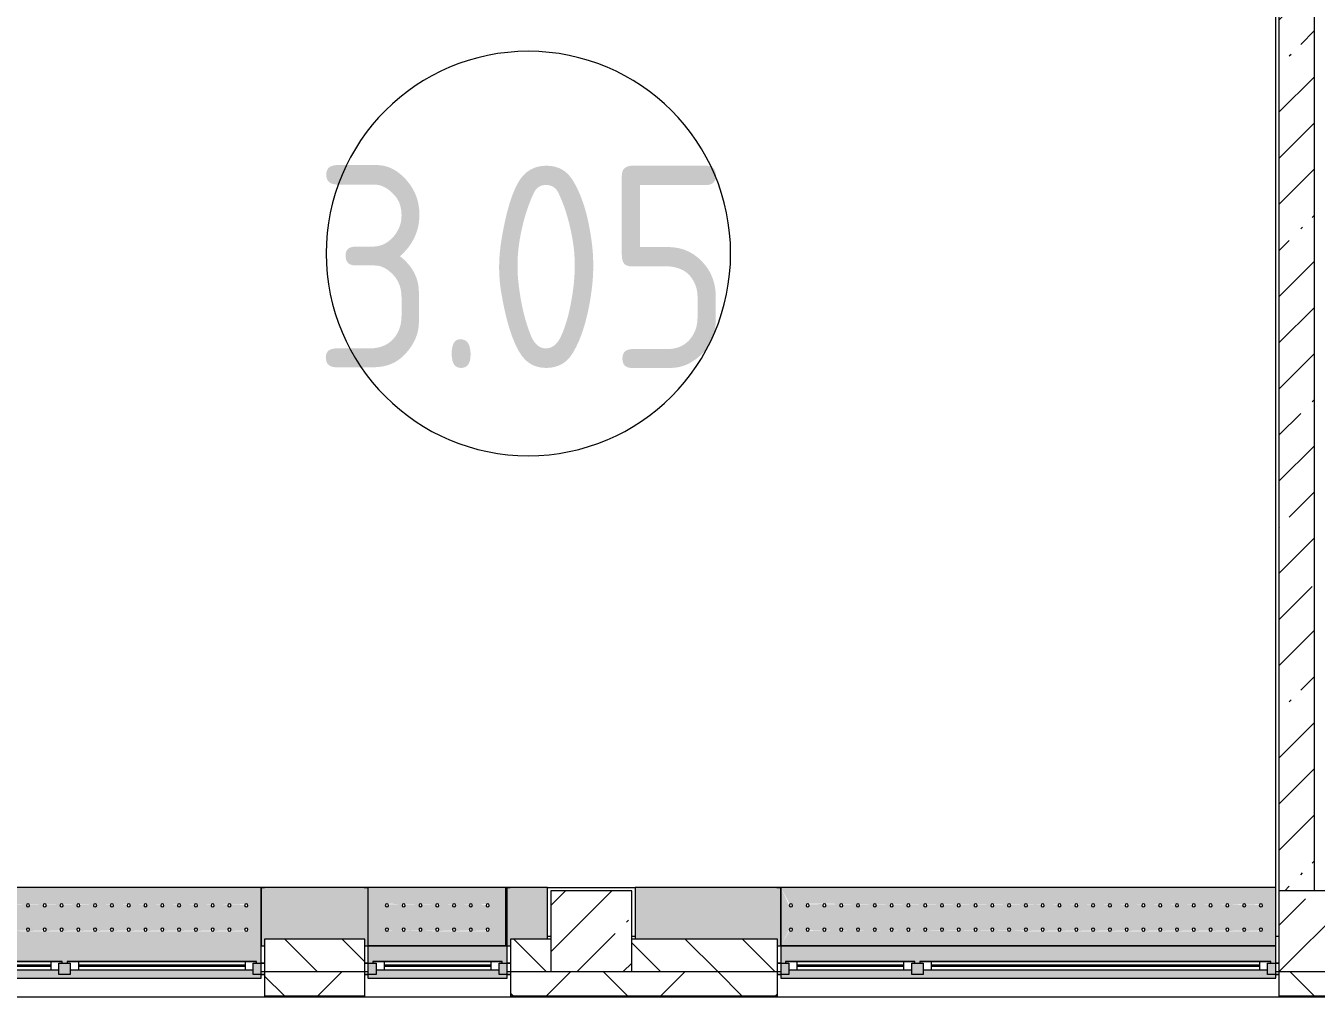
# Model space of a CAD drawing. Header units: millimetres. Extents: x 63482 to 319368, y -8553 to 29000.
# Drawn here: x 174454 to 182429, y -258 to 5747 of the extents above; entities that cross this region are included whole.
import ezdxf

# ---------------------------------------------------------------- set-up
doc = ezdxf.new("R2010")
doc.units = ezdxf.units.MM
for name, color, linetype, lineweight in [('A-AREA-IDEN', 7, 'Continuous', 9), ('A-GLAZ-2', 7, 'Continuous', 5), ('A-WALL', 7, 'Continuous', 9), ('A-WALL-4', 7, 'Continuous', 5), ('I-WALL-2', 7, 'Continuous', 5), ('S-COLS', 7, 'Continuous', 5), ('Знаки', 7, 'Continuous', 5)]:
    doc.layers.add(name, color=color, linetype=linetype, lineweight=lineweight)
doc.layers.add('A-FLOR-2', color=7, linetype='Continuous', lineweight=5, true_color=0xaaaaaa)
doc.layers.add('Знаки-2', color=7, linetype='Continuous', lineweight=5, true_color=0xd7cfbf)
doc.styles.add('GOST Common_3', font='GOST_Common.ttf', dxfattribs={"width": 0.9, "height": 1250})

# ---------------------------------------------------------------- blocks, each defined once
blk = doc.blocks.new('BSC_Колонна _Прямоугольная - 500х500-V45-Общий план 3 этажа с размещением фрагментов 3_1-3_8')
at = {"layer": 'S-COLS'}
h = blk.add_hatch(dxfattribs=at)
h.set_pattern_fill('FP_35', color=256, style=0, pattern_type=2)
h.set_pattern_definition([(45, (-43160, -150), (-285.123, 285.123), []), (45, (-42874.88, -150), (-285.123, 285.123), [504.031, -100.806, 16.764, -84.042])])
h.paths.add_polyline_path([(-111.8, -250), (250, -250), (250, 250), (-250, 250), (-250, -250)])
for p, q in [((250, 250), (-250, 250)), ((-250, 250), (-250, -250)), ((250, -250), (250, 250)), ((-250, -250), (250, -250))]:
    blk.add_line(p, q, dxfattribs=at)
blk = doc.blocks.new('BSC_Колонна _Прямоугольная - 500х500-V46-Общий план 3 этажа с размещением фрагментов 3_1-3_8')
at = {"layer": 'S-COLS'}
h = blk.add_hatch(dxfattribs=at)
h.set_pattern_fill('FP_36', color=256, style=0, pattern_type=2)
h.set_pattern_definition([(45, (-47660, -150), (-285.123, 285.123), []), (45, (-47374.88, -150), (-285.123, 285.123), [504.031, -100.806, 16.764, -84.042])])
h.paths.add_polyline_path([(-111.9, -250), (250, -250), (250, 250), (-250, 250), (-250, -250)])
for p, q in [((250, 250), (-250, 250)), ((-250, 250), (-250, -250)), ((250, -250), (250, 250)), ((-250, -250), (250, -250))]:
    blk.add_line(p, q, dxfattribs=at)
blk = doc.blocks.new('120_Окно_СКБ_2Ст - 120_Окно_СКБ_2Ст 3100х2500 _мал_створка слева_ 2-V71-Общий план 3 этажа с размещением фрагментов 3_1-3_8')
at = {"layer": 'A-GLAZ-2'}
for p, q in [((-1550, -127), (-1550, -57)), ((-1550, -57), (-1480, -57)), ((-1531, -57), (-1550, -57)), ((-1480, -57), (-1480, -127)), ((650, -127), (650, -57)), ((650, -57), (720, -57)), ((720, -57), (720, -127)), ((1480, -127), (1480, -57)), ((1480, -57), (1550, -57)), ((1550, -57), (1529, -57)), ((1550, -57), (1550, -127)), ((-1480, -127), (-1550, -127)), ((-1550, -127), (-1531, -127)), ((-1480, -127), (-1500, -127)), ((-1500, -127), (-1500, -137)), ((-1500, -137), (670, -137)), ((670, -137), (-1500, -137)), ((650, -87), (-1480, -87)), ((-1480, -87), (-1480, -127)), ((-1430, -137), (-1430, -87)), ((-1430, -107), (600, -107)), ((600, -117), (-1430, -117)), ((600, -137), (600, -87)), ((650, -127), (650, -87)), ((720, -127), (650, -127)), ((670, -127), (650, -127)), ((670, -137), (670, -127)), ((720, -127), (700, -127)), ((700, -127), (700, -137)), ((700, -137), (1500, -137)), ((1500, -137), (700, -137)), ((1480, -87), (720, -87)), ((720, -87), (720, -127)), ((770, -137), (770, -87)), ((770, -107), (1430, -107)), ((1430, -117), (770, -117)), ((1430, -137), (1430, -87)), ((1480, -127), (1480, -87)), ((1550, -127), (1480, -127)), ((1500, -127), (1480, -127)), ((1500, -137), (1500, -127)), ((1529, -127), (1550, -127))]:
    blk.add_line(p, q, dxfattribs=at)
blk = doc.blocks.new('120_Окно_СКБ_2Ст - 120_Окно_СКБ_2Ст 2100х2400 _мал створка справа_-V72-Общий план 3 этажа с размещением фрагментов 3_1-3_8')
at = {"layer": 'A-GLAZ-2'}
for p, q in [((-1050, -127), (-1050, -57)), ((-1050, -57), (-980, -57)), ((-1029.8, -57), (-1050, -57)), ((-980, -57), (-980, -127)), ((150, -127), (150, -57)), ((150, -57), (220, -57)), ((220, -57), (220, -127)), ((980, -127), (980, -57)), ((980, -57), (1050, -57)), ((1050, -57), (1030.2, -57)), ((1050, -57), (1050, -127)), ((-980, -127), (-1050, -127)), ((-1050, -127), (-1029.8, -127)), ((-980, -127), (-1000, -127)), ((-1000, -127), (-1000, -137)), ((-1000, -137), (170, -137)), ((170, -137), (-1000, -137)), ((150, -87), (-980, -87)), ((-980, -87), (-980, -127)), ((-930, -137), (-930, -87)), ((-930, -107), (100, -107)), ((100, -117), (-930, -117)), ((100, -137), (100, -87)), ((150, -127), (150, -87)), ((220, -127), (150, -127)), ((170, -127), (150, -127)), ((170, -137), (170, -127)), ((220, -127), (200, -127)), ((200, -127), (200, -137)), ((200, -137), (1000, -137)), ((1000, -137), (200, -137)), ((980, -87), (220, -87)), ((220, -87), (220, -127)), ((270, -137), (270, -87)), ((270, -107), (930, -107)), ((930, -117), (270, -117)), ((930, -137), (930, -87)), ((980, -127), (980, -87)), ((1050, -127), (980, -127)), ((1000, -127), (980, -127)), ((1000, -137), (1000, -127)), ((1030.2, -127), (1050, -127))]:
    blk.add_line(p, q, dxfattribs=at)
blk = doc.blocks.new('120_Окно_СКБ_1Ст - 120_Окно_СКБ_1Ст 900х2500_h_-V68-Общий план 3 этажа с размещением фрагментов 3_1-3_8')
at = {"layer": 'A-GLAZ-2'}
for p, q in [((-450, -127), (-450, -57)), ((-450, -57), (-380, -57)), ((-429, -57), (-450, -57)), ((-380, -57), (-380, -127)), ((380, -127), (380, -57)), ((380, -57), (450, -57)), ((450, -57), (431, -57)), ((450, -57), (450, -127)), ((-380, -127), (-450, -127)), ((-450, -127), (-429, -127)), ((-380, -127), (-400, -127)), ((-400, -127), (-400, -137)), ((-400, -137), (400, -137)), ((400, -137), (-400, -137)), ((380, -87), (-380, -87)), ((-380, -87), (-380, -127)), ((-330, -137), (-330, -87)), ((-330, -107), (330, -107)), ((330, -117), (-330, -117)), ((330, -137), (330, -87)), ((380, -127), (380, -87)), ((450, -127), (380, -127)), ((400, -127), (380, -127)), ((400, -137), (400, -127)), ((431, -127), (450, -127))]:
    blk.add_line(p, q, dxfattribs=at)
blk = doc.blocks.new('Зашивка радиатора_ с перфорацией М5 - Зашивка радиатора_ с перфорацией М5-V210-Общий план 3 этажа с размещением фрагментов 3_1-3_8')
at = {"layer": 'Знаки-2'}
h = blk.add_hatch(color=256, dxfattribs=at)
h.paths.add_polyline_path([(1699.8, 380), (-310, 380), (-310, -179.9), (1750, -179.9), (1750, 380)])
h.paths.add_polyline_path([(-144.6, 328.1), (869.8, 328.1), (869.8, 288.1), (889.8, 288.1), (889.8, 278.1), (-280.2, 281), (-279.9, 288.1), (-260.2, 288.1), (-255.8, 328.1), (-163.2, 328.1)])
h.paths.add_polyline_path([(1695.4, 328.1), (1699.8, 328.1), (1699.8, 288.1), (1719.8, 282.4), (1713.9, 278.1), (919.8, 278.1), (919.8, 288.1), (939.8, 288.1), (939.8, 328.1), (1694.9, 328.1)])
h.paths.add_polyline_path([(1131.2, 90.4), (1658.7, 85.4), (1658.7, 75.4), (1650, 70.4), (1641.3, 75.4), (1641.3, 85.4), (1645, 89), (1554.9, 85.4), (1554.9, 75.4), (1546.2, 70.4), (1537.6, 75.4), (1537.6, 85.4), (1541.2, 89), (1451.2, 85.4), (1451.2, 75.4), (1442.5, 70.4), (1433.8, 75.4), (1433.8, 85.4), (1437.5, 89), (1347.4, 85.4), (1347.4, 75.4), (1338.7, 70.4), (1330.1, 75.4), (1330.1, 85.4), (1333.7, 89), (1243.7, 85.4), (1243.7, 75.4), (1235, 70.4), (1226.3, 75.4), (1226.3, 85.4), (1230, 89), (1139.9, 85.4), (1139.9, 75.4), (1131.2, 70.4), (1122.6, 75.4), (1122.6, 85.4), (1126.2, 89), (1036.2, 85.4), (1036.2, 75.4), (1027.5, 70.4), (1018.8, 75.4), (1018.8, 85.4), (1022.5, 89), (932.4, 85.4), (932.4, 75.4), (923.7, 70.4), (915.1, 75.4), (915.1, 85.4), (918.7, 89), (828.7, 85.4), (828.7, 75.4), (820, 70.4), (811.3, 75.4), (811.3, 85.4), (815, 89), (724.9, 85.4), (724.9, 75.4), (716.2, 70.4), (707.6, 75.4), (707.6, 85.4), (711.2, 89), (621.2, 85.4), (621.2, 75.4), (612.5, 70.4), (603.8, 75.4), (603.8, 85.4), (607.5, 89), (517.4, 85.4), (517.4, 75.4), (508.7, 70.4), (500.1, 75.4), (500.1, 85.4), (503.7, 89), (413.7, 85.4), (413.7, 75.4), (405, 70.4), (396.3, 75.4), (396.3, 85.4), (400, 89), (309.9, 85.4), (309.9, 75.4), (301.2, 70.4), (292.6, 75.4), (292.6, 85.4), (296.2, 89), (206.2, 85.4), (206.2, 75.4), (197.5, 70.4), (188.8, 75.4), (188.8, 85.4), (192.5, 89), (102.4, 85.4), (102.4, 75.4), (93.7, 70.4), (85.1, 75.4), (85.1, 85.4), (88.7, 89), (-1.3, 85.4), (-1.3, 75.4), (-10, 70.4), (-18.7, 75.4), (-18.7, 85.4), (-15, 89), (-105.1, 85.4), (-105.1, 75.4), (-113.8, 70.4), (-122.4, 75.4), (-122.4, 85.4), (-118.8, 89), (-208.8, 85.4), (-208.8, 75.4), (-217.5, 70.4), (-226.2, 75.4), (-226.2, 85.4), (-217.5, 90.4), (-214.9, 90), (1027.5, 90.4)])
h.paths.add_polyline_path([(820, -59.6), (828.7, -64.6), (828.7, -74.6), (825, -78.3), (915.1, -74.6), (915.1, -64.6), (923.7, -59.6), (932.4, -64.6), (932.4, -74.6), (928.7, -78.3), (1018.8, -74.6), (1018.8, -64.6), (1027.5, -59.6), (1036.2, -64.6), (1036.2, -74.6), (1032.5, -78.3), (1122.6, -74.6), (1122.6, -64.6), (1131.2, -59.6), (1139.9, -64.6), (1139.9, -74.6), (1136.2, -78.3), (1226.3, -74.6), (1226.3, -64.6), (1235, -59.6), (1243.7, -64.6), (1243.7, -74.6), (1240, -78.3), (1330.1, -74.6), (1330.1, -64.6), (1338.7, -59.6), (1347.4, -64.6), (1347.4, -74.6), (1343.7, -78.3), (1433.8, -74.6), (1433.8, -64.6), (1442.5, -59.6), (1451.2, -64.6), (1451.2, -74.6), (1447.5, -78.3), (1537.6, -74.6), (1537.6, -64.6), (1546.2, -59.6), (1554.9, -64.6), (1554.9, -74.6), (1551.2, -78.3), (1641.3, -74.6), (1641.3, -64.6), (1650, -59.6), (1658.7, -64.6), (1658.7, -74.6), (1650, -79.6), (1647.4, -79.3), (-226.2, -74.6), (-226.2, -64.6), (-217.5, -59.6), (-208.8, -64.6), (-208.8, -74.6), (-212.5, -78.3), (-122.4, -74.6), (-122.4, -64.6), (-113.8, -59.6), (-105.1, -64.6), (-105.1, -74.6), (-108.8, -78.3), (-18.7, -74.6), (-18.7, -64.6), (-10, -59.6), (-1.3, -64.6), (-1.3, -74.6), (-5, -78.3), (85.1, -74.6), (85.1, -64.6), (93.7, -59.6), (102.4, -64.6), (102.4, -74.6), (98.7, -78.3), (188.8, -74.6), (188.8, -64.6), (197.5, -59.6), (206.2, -64.6), (206.2, -74.6), (202.5, -78.3), (292.6, -74.6), (292.6, -64.6), (301.2, -59.6), (309.9, -64.6), (309.9, -74.6), (306.2, -78.3), (396.3, -74.6), (396.3, -64.6), (405, -59.6), (413.7, -64.6), (413.7, -74.6), (410, -78.3), (500.1, -74.6), (500.1, -64.6), (508.7, -59.6), (517.4, -64.6), (517.4, -74.6), (513.7, -78.3), (603.8, -74.6), (603.8, -64.6), (612.5, -59.6), (621.2, -64.6), (621.2, -74.6), (617.5, -78.3), (707.6, -74.6), (707.6, -64.6), (716.2, -59.6), (724.9, -64.6), (724.9, -74.6), (721.2, -78.3), (811.3, -74.6), (811.3, -64.6), (817.4, -60)])
at = {"layer": 'Знаки'}
for p, q in [((1750, 380), (-310, 380)), ((-310, 380), (-310, -179.9)), ((1750, -179.9), (1750, 380)), ((-310, -179.9), (1750, -179.9))]:
    blk.add_line(p, q, dxfattribs=at)
for centre, start, end in [((-217.5, 80.4), 0, 180), ((-217.5, 80.4), 180, 0), ((-113.8, 80.4), 0, 180), ((-113.8, 80.4), 180, 0), ((-10, 80.4), 0, 180), ((-10, 80.4), 180, 360), ((93.7, 80.4), 0, 180), ((93.7, 80.4), 180, 0), ((197.5, 80.4), 0, 180), ((197.5, 80.4), 180, 0), ((301.2, 80.4), 0, 180), ((301.2, 80.4), 180, 0), ((405, 80.4), 0, 180), ((405, 80.4), 180, 0), ((508.7, 80.4), 0, 180), ((508.7, 80.4), 180, 0), ((612.5, 80.4), 0, 180), ((612.5, 80.4), 180, 0), ((716.2, 80.4), 0, 180), ((716.2, 80.4), 180, 0), ((820, 80.4), 0, 180), ((820, 80.4), 180, 0), ((923.7, 80.4), 0, 180), ((923.7, 80.4), 180, 360), ((1027.5, 80.4), 0, 180), ((1027.5, 80.4), 180, 0), ((1131.2, 80.4), 0, 180), ((1131.2, 80.4), 180, 360), ((1235, 80.4), 0, 180), ((1235, 80.4), 180, 0), ((1338.7, 80.4), 0, 180), ((1338.7, 80.4), 180, 0), ((1442.5, 80.4), 0, 180), ((1442.5, 80.4), 180, 360), ((1546.2, 80.4), 0, 180), ((1546.2, 80.4), 180, 0), ((1650, 80.4), 0, 180), ((1650, 80.4), 180, 360), ((-217.5, -69.6), 0, 180), ((-217.5, -69.6), 180, 0), ((-113.8, -69.6), 0, 180), ((-113.8, -69.6), 180, 0), ((-10, -69.6), 0, 180), ((-10, -69.6), 180, 0), ((93.7, -69.6), 0, 180), ((93.7, -69.6), 180, 0), ((197.5, -69.6), 0, 180), ((197.5, -69.6), 180, 0), ((301.2, -69.6), 0, 180), ((301.2, -69.6), 180, 0), ((405, -69.6), 0, 180), ((405, -69.6), 180, 0), ((508.7, -69.6), 0, 180), ((508.7, -69.6), 180, 0), ((612.5, -69.6), 0, 180), ((612.5, -69.6), 180, 0), ((716.2, -69.6), 0, 180), ((716.2, -69.6), 180, 0), ((820, -69.6), 0, 180), ((820, -69.6), 180, 0), ((923.7, -69.6), 0, 180), ((923.7, -69.6), 180, 0), ((1027.5, -69.6), 0, 180), ((1027.5, -69.6), 180, 0), ((1131.2, -69.6), 0, 180), ((1131.2, -69.6), 180, 0), ((1235, -69.6), 0, 180), ((1235, -69.6), 180, 0), ((1338.7, -69.6), 0, 180), ((1338.7, -69.6), 180, 0), ((1442.5, -69.6), 0, 180), ((1442.5, -69.6), 180, 0), ((1546.2, -69.6), 0, 180), ((1546.2, -69.6), 180, 0), ((1650, -69.6), 0, 180), ((1650, -69.6), 180, 0)]:
    blk.add_arc(centre, 10, start, end, dxfattribs=at)
blk = doc.blocks.new('Зашивка без перфорации М3 - М3_17-31005486-Общий план 3 этажа с размещением фрагментов 3_1-3_8')
at = {"layer": 'Знаки-2'}
blk.add_hatch(color=256, dxfattribs=at).paths.add_polyline_path([(-430, 180), (-430, -179.9), (230.2, -179.9), (230.2, 180), (210, 180), (210, 140.1), (-410, 140.1), (-410, 180)])
at = {"layer": 'Знаки'}
for p, q in [((-410, 180), (-430, 180)), ((-430, 180), (-430, -179.9)), ((230.2, 180), (210, 180)), ((230.2, -179.9), (230.2, 180)), ((-430, -179.9), (230.2, -179.9))]:
    blk.add_line(p, q, dxfattribs=at)
blk = doc.blocks.new('Зашивка радиатора_ с перфорацией М1 - Зашивка радиатора_ с перфорацией М1-V211-Общий план 3 этажа с размещением фрагментов 3_1-3_8')
at = {"layer": 'Знаки-2'}
h = blk.add_hatch(color=256, dxfattribs=at)
h.paths.add_polyline_path([(430, 380), (-430, 380), (-430, 180), (430, 180), (430, 328.1)])
h.paths.add_polyline_path([(160.7, 328.1), (379, 328.1), (379, 288.1), (399, 288.1), (399, 278.1), (-401, 278.1), (-401, 288.1), (-381, 288.1), (-381, 328.1), (-339.2, 328.1)])
h = blk.add_hatch(color=256, dxfattribs=at)
h.paths.add_polyline_path([(430.2, 180), (-430, 180), (-430, -179.9), (430.2, -179.9), (430.2, -81.7)])
h.paths.add_polyline_path([(1, 90.4), (320.9, 85.4), (320.9, 75.4), (312.2, 70.4), (303.6, 75.4), (303.6, 85.4), (307.2, 89), (217.2, 85.4), (217.2, 75.4), (208.5, 70.4), (199.8, 75.4), (199.8, 85.4), (203.5, 89), (113.4, 85.4), (113.4, 75.4), (104.7, 70.4), (96.1, 75.4), (96.1, 85.4), (99.7, 89), (9.7, 85.4), (9.7, 75.4), (1, 70.4), (-7.7, 75.4), (-7.7, 85.4), (-4, 89), (-94.1, 85.4), (-94.1, 75.4), (-102.8, 70.4), (-111.4, 75.4), (-111.4, 85.4), (-107.8, 89), (-197.8, 85.4), (-197.8, 75.4), (-206.5, 70.4), (-215.2, 75.4), (-215.2, 85.4), (-211.5, 89), (-301.6, 85.4), (-301.6, 75.4), (-310.3, 70.4), (-318.9, 75.4), (-318.9, 85.4), (-310.3, 90.4), (-307.7, 90), (-89.3, 90.4)])
h.paths.add_polyline_path([(-310.3, -59.6), (-301.6, -64.6), (-301.6, -74.6), (-305.3, -78.3), (-215.2, -74.6), (-215.2, -64.6), (-206.5, -59.6), (-197.8, -64.6), (-197.8, -74.6), (-201.5, -78.3), (-111.4, -74.6), (-111.4, -64.6), (-102.8, -59.6), (-94.1, -64.6), (-94.1, -74.6), (-97.8, -78.3), (-7.7, -74.6), (-7.7, -64.6), (1, -59.6), (9.7, -64.6), (9.7, -74.6), (6, -78.3), (96.1, -74.6), (96.1, -64.6), (104.7, -59.6), (113.4, -64.6), (113.4, -74.6), (109.7, -78.3), (199.8, -74.6), (199.8, -64.6), (208.5, -59.6), (217.2, -64.6), (217.2, -74.6), (213.5, -78.3), (303.6, -74.6), (303.6, -64.6), (312.2, -59.6), (320.9, -64.6), (320.9, -74.6), (312.2, -79.6), (309.7, -79.3), (-318.9, -74.6), (-318.9, -64.6), (-312.8, -60)])
at = {"layer": 'Знаки'}
for p, q in [((430, 380), (-430, 380)), ((-430, 380), (-430, 180)), ((430, 180), (430, 380)), ((-430, 180), (430, 180)), ((430.2, 180), (-430, 180)), ((-430, 180), (-430, -179.9)), ((430.2, -179.9), (430.2, 180)), ((-430, -179.9), (430.2, -179.9))]:
    blk.add_line(p, q, dxfattribs=at)
for centre, start, end in [((-310.3, 80.4), 180, 0), ((-310.3, 80.4), 0, 180), ((-206.5, 80.4), 0, 180), ((-206.5, 80.4), 180, 360), ((-102.8, 80.4), 0, 180), ((-102.8, 80.4), 180, 0), ((1, 80.4), 0, 180), ((1, 80.4), 180, 0), ((104.7, 80.4), 0, 180), ((104.7, 80.4), 180, 360), ((208.5, 80.4), 0, 180), ((208.5, 80.4), 180, 0), ((312.2, 80.4), 0, 180), ((312.2, 80.4), 180, 0), ((-310.3, -69.6), 0, 180), ((-310.3, -69.6), 180, 0), ((-206.5, -69.6), 0, 180), ((-206.5, -69.6), 180, 0), ((-102.8, -69.6), 0, 180), ((-102.8, -69.6), 180, 0), ((1, -69.6), 0, 180), ((1, -69.6), 180, 0), ((104.7, -69.6), 0, 180), ((104.7, -69.6), 180, 0), ((208.5, -69.6), 0, 180), ((208.5, -69.6), 180, 0), ((312.2, -69.6), 0, 180), ((312.2, -69.6), 180, 0)]:
    blk.add_arc(centre, 10, start, end, dxfattribs=at)
blk = doc.blocks.new('Зашивка без перфорации М3 - М3_3-V212-Общий план 3 этажа с размещением фрагментов 3_1-3_8')
at = {"layer": 'Знаки-2'}
blk.add_hatch(color=256, dxfattribs=at).paths.add_polyline_path([(-169.8, 180), (-200, 180), (-200, 140.1), (-430, 140.1), (-430, -179.9), (-169.8, -179.9), (-169.8, 140.1)])
at = {"layer": 'Знаки'}
for p, q in [((-169.8, 180), (-200, 180)), ((-169.8, -179.9), (-169.8, 180)), ((-430, 140.1), (-430, -179.9)), ((-430, -179.9), (-169.8, -179.9))]:
    blk.add_line(p, q, dxfattribs=at)
blk = doc.blocks.new('Зашивка_ опоясывающая панель - Зашивка_ опоясывающая панель-V209-Общий план 3 этажа с размещением фрагментов 3_1-3_8')
at = {"layer": 'Знаки'}
blk.add_line((-430, 180), (-406, 180), dxfattribs=at)
blk = doc.blocks.new('Зашивка радиатора_ с перфорацией М6 - Зашивка радиатора_ с перфорацией М6-V213-Общий план 3 этажа с размещением фрагментов 3_1-3_8')
at = {"layer": 'Знаки-2'}
h = blk.add_hatch(color=256, dxfattribs=at)
h.paths.add_polyline_path([(2690, 380), (-370, 380), (-370, 180), (2690, 180), (2690, 328.1)])
h.paths.add_polyline_path([(2472.8, 328.1), (2641, 328.1), (2641, 288.1), (2661, 288.1), (2661, 278.1), (1861, 278.1), (1861, 288.1), (1881, 288.1), (1881, 328.1), (1972.8, 328.1)])
h.paths.add_polyline_path([(-27.1, 328.1), (1811, 328.1), (1811, 288.1), (1831, 288.1), (1831, 278.1), (-339, 278.1), (-339, 288.1), (-319, 288.1), (-319, 328.1)])
h = blk.add_hatch(color=256, dxfattribs=at)
h.paths.add_polyline_path([(2690, -179.9), (2634.6, -76.7), (2624.9, -79.3), (2617.8, -72.2), (2620.4, -62.6), (2630.1, -60), (2637.2, -67.1), (2644, -81.7)])
h.paths.add_polyline_path([(2690, 180), (2627.5, 70.4), (2618.8, 75.4), (2618.8, 85.4), (2627.5, 90.4), (2636.2, 85.4), (2637.5, 80.4)])
h.paths.add_polyline_path([(-370, 180), (-370, -179.9), (2690, -179.9), (2690, 180), (-277.1, 180)])
h.paths.add_polyline_path([(1071.2, 90.4), (2532.4, 85.4), (2532.4, 75.4), (2523.7, 70.4), (2515.1, 75.4), (2515.1, 85.4), (2518.7, 89), (2428.7, 85.4), (2428.7, 75.4), (2420, 70.4), (2411.3, 75.4), (2411.3, 85.4), (2415, 89), (2324.9, 85.4), (2324.9, 75.4), (2316.2, 70.4), (2307.6, 75.4), (2307.6, 85.4), (2311.2, 89), (2221.2, 85.4), (2221.2, 75.4), (2212.5, 70.4), (2203.8, 75.4), (2203.8, 85.4), (2207.5, 89), (2117.4, 85.4), (2117.4, 75.4), (2108.7, 70.4), (2100.1, 75.4), (2100.1, 85.4), (2103.7, 89), (2013.7, 85.4), (2013.7, 75.4), (2005, 70.4), (1996.3, 75.4), (1996.3, 85.4), (2000, 89), (1909.9, 85.4), (1909.9, 75.4), (1901.2, 70.4), (1892.6, 75.4), (1892.6, 85.4), (1896.2, 89), (1806.2, 85.4), (1806.2, 75.4), (1797.5, 70.4), (1788.8, 75.4), (1788.8, 85.4), (1792.5, 89), (1702.4, 85.4), (1702.4, 75.4), (1693.7, 70.4), (1685.1, 75.4), (1685.1, 85.4), (1688.8, 89), (1598.7, 85.4), (1598.7, 75.4), (1590, 70.4), (1581.3, 75.4), (1581.3, 85.4), (1585, 89), (1494.9, 85.4), (1494.9, 75.4), (1486.2, 70.4), (1477.6, 75.4), (1477.6, 85.4), (1481.2, 89), (1391.2, 85.4), (1391.2, 75.4), (1382.5, 70.4), (1373.8, 75.4), (1373.8, 85.4), (1377.5, 89), (1287.4, 85.4), (1287.4, 75.4), (1278.8, 70.4), (1270.1, 75.4), (1270.1, 85.4), (1273.7, 89), (1183.7, 85.4), (1183.7, 75.4), (1175, 70.4), (1166.3, 75.4), (1166.3, 85.4), (1170, 89), (1079.9, 85.4), (1079.9, 75.4), (1071.2, 70.4), (1062.6, 75.4), (1062.6, 85.4), (1066.2, 89), (976.2, 85.4), (976.2, 75.4), (967.5, 70.4), (958.8, 75.4), (958.8, 85.4), (962.5, 89), (872.4, 85.4), (872.4, 75.4), (863.7, 70.4), (855.1, 75.4), (855.1, 85.4), (858.8, 89), (768.7, 85.4), (768.7, 75.4), (760, 70.4), (751.3, 75.4), (751.3, 85.4), (755, 89), (664.9, 85.4), (664.9, 75.4), (656.2, 70.4), (647.6, 75.4), (647.6, 85.4), (651.3, 89), (561.2, 85.4), (561.2, 75.4), (552.5, 70.4), (543.8, 75.4), (543.8, 85.4), (547.5, 89), (457.4, 85.4), (457.4, 75.4), (448.8, 70.4), (440.1, 75.4), (440.1, 85.4), (443.7, 89), (353.7, 85.4), (353.7, 75.4), (345, 70.4), (336.3, 75.4), (336.3, 85.4), (340, 89), (249.9, 85.4), (249.9, 75.4), (241.3, 70.4), (232.6, 75.4), (232.6, 85.4), (236.2, 89), (146.2, 85.4), (146.2, 75.4), (137.5, 70.4), (128.8, 75.4), (128.8, 85.4), (132.5, 89), (42.4, 85.4), (42.4, 75.4), (33.7, 70.4), (25.1, 75.4), (25.1, 85.4), (28.7, 89), (-61.3, 85.4), (-61.3, 75.4), (-70, 70.4), (-78.7, 75.4), (-78.7, 85.4), (-75, 89), (-165.1, 85.4), (-165.1, 75.4), (-173.8, 70.4), (-182.4, 75.4), (-182.4, 85.4), (-178.8, 89), (-268.8, 85.4), (-268.8, 75.4), (-277.5, 70.4), (-286.2, 75.4), (-286.2, 85.4), (-277.1, 90.3), (-274.9, 90), (972.9, 90.4)])
h.paths.add_polyline_path([(1590, -59.6), (1598.7, -64.6), (1598.7, -74.6), (1595, -78.3), (1685.1, -74.6), (1685.1, -64.6), (1693.7, -59.6), (1702.4, -64.6), (1702.4, -74.6), (1698.7, -78.3), (1788.8, -74.6), (1788.8, -64.6), (1797.5, -59.6), (1806.2, -64.6), (1806.2, -74.6), (1802.5, -78.3), (1892.6, -74.6), (1892.6, -64.6), (1901.2, -59.6), (1909.9, -64.6), (1909.9, -74.6), (1906.2, -78.3), (1996.3, -74.6), (1996.3, -64.6), (2005, -59.6), (2013.7, -64.6), (2013.7, -74.6), (2010, -78.3), (2100.1, -74.6), (2100.1, -64.6), (2108.7, -59.6), (2117.4, -64.6), (2117.4, -74.6), (2113.8, -78.3), (2203.8, -74.6), (2203.8, -64.6), (2212.5, -59.6), (2221.2, -64.6), (2221.2, -74.6), (2222.8, -78.3), (2307.6, -74.6), (2307.6, -64.6), (2316.2, -59.6), (2324.9, -64.6), (2324.9, -74.6), (2321.2, -78.3), (2411.3, -74.6), (2411.3, -64.6), (2420, -59.6), (2428.7, -64.6), (2428.7, -74.6), (2425, -78.3), (2515.1, -74.6), (2515.1, -64.6), (2523.7, -59.6), (2532.4, -64.6), (2532.4, -74.6), (2523.7, -79.6), (2521.2, -79.3), (-286.2, -74.6), (-286.2, -64.6), (-277.1, -59.7), (-268.8, -64.6), (-268.8, -74.6), (-272.5, -78.3), (-182.4, -74.6), (-182.4, -64.6), (-173.8, -59.6), (-165.1, -64.6), (-165.1, -74.6), (-168.8, -78.3), (-78.7, -74.6), (-78.7, -64.6), (-70, -59.6), (-61.3, -64.6), (-61.3, -74.6), (-65, -78.3), (25.1, -74.6), (25.1, -64.6), (33.7, -59.6), (42.4, -64.6), (42.4, -74.6), (38.8, -78.3), (128.8, -74.6), (128.8, -64.6), (137.5, -59.6), (146.2, -64.6), (146.2, -74.6), (142.5, -78.3), (232.6, -74.6), (232.6, -64.6), (241.3, -59.6), (249.9, -64.6), (249.9, -74.6), (246.3, -78.3), (336.3, -74.6), (336.3, -64.6), (345, -59.6), (353.7, -64.6), (353.7, -74.6), (350, -78.3), (440.1, -74.6), (440.1, -64.6), (448.8, -59.6), (457.4, -64.6), (457.4, -74.6), (453.7, -78.3), (543.8, -74.6), (543.8, -64.6), (552.5, -59.6), (561.2, -64.6), (561.2, -74.6), (557.5, -78.3), (647.6, -74.6), (647.6, -64.6), (656.2, -59.6), (664.9, -64.6), (664.9, -74.6), (661.2, -78.3), (751.3, -74.6), (751.3, -64.6), (760, -59.6), (768.7, -64.6), (768.7, -74.6), (765, -78.3), (855.1, -74.6), (855.1, -64.6), (863.7, -59.6), (872.4, -64.6), (872.4, -74.6), (868.7, -78.3), (958.8, -74.6), (958.8, -64.6), (967.5, -59.6), (976.2, -64.6), (976.2, -74.6), (972.9, -78.3), (1062.6, -74.6), (1062.6, -64.6), (1071.2, -59.6), (1079.9, -64.6), (1079.9, -74.6), (1076.3, -78.3), (1166.3, -74.6), (1166.3, -64.6), (1175, -59.6), (1183.7, -64.6), (1183.7, -74.6), (1180, -78.3), (1270.1, -74.6), (1270.1, -64.6), (1278.8, -59.6), (1287.4, -64.6), (1287.4, -74.6), (1283.7, -78.3), (1373.8, -74.6), (1373.8, -64.6), (1382.5, -59.6), (1391.2, -64.6), (1391.2, -74.6), (1387.5, -78.3), (1477.6, -74.6), (1477.6, -64.6), (1486.2, -59.6), (1494.9, -64.6), (1494.9, -74.6), (1491.2, -78.3), (1581.3, -74.6), (1581.3, -64.6), (1587.4, -60)])
at = {"layer": 'Знаки'}
for p, q in [((2690, 380), (-370, 380)), ((-370, 380), (-370, 180)), ((2690, 180), (2690, 380)), ((-370, 180), (2690, 180)), ((2690, 180), (-370, 180)), ((-370, 180), (-370, -179.9)), ((2690, -179.9), (2690, 180)), ((-370, -179.9), (2690, -179.9))]:
    blk.add_line(p, q, dxfattribs=at)
for centre, start, end in [((-277.5, 80.4), 0, 180), ((-277.5, 80.4), 180, 360), ((-173.8, 80.4), 0, 180), ((-173.8, 80.4), 180, 0), ((-70, 80.4), 0, 180), ((-70, 80.4), 180, 0), ((33.7, 80.4), 0, 180), ((33.7, 80.4), 180, 360), ((137.5, 80.4), 0, 180), ((137.5, 80.4), 180, 0), ((241.3, 80.4), 0, 180), ((241.3, 80.4), 180, 0), ((345, 80.4), 0, 180), ((345, 80.4), 180, 0), ((448.8, 80.4), 0, 180), ((448.8, 80.4), 180, 0), ((552.5, 80.4), 0, 180), ((552.5, 80.4), 180, 360), ((656.2, 80.4), 0, 180), ((656.2, 80.4), 180, 0), ((760, 80.4), 0, 180), ((760, 80.4), 180, 0), ((863.7, 80.4), 0, 180), ((863.7, 80.4), 180, 0), ((967.5, 80.4), 0, 180), ((967.5, 80.4), 180, 0), ((1071.2, 80.4), 0, 180), ((1071.2, 80.4), 180, 0), ((1175, 80.4), 0, 180), ((1175, 80.4), 180, 0), ((1278.8, 80.4), 0, 180), ((1278.8, 80.4), 180, 0), ((1382.5, 80.4), 0, 180), ((1382.5, 80.4), 180, 0), ((1486.2, 80.4), 0, 180), ((1486.2, 80.4), 180, 360), ((1590, 80.4), 0, 180), ((1590, 80.4), 180, 0), ((1693.7, 80.4), 0, 180), ((1693.7, 80.4), 180, 360), ((1797.5, 80.4), 0, 180), ((1797.5, 80.4), 180, 0), ((1901.2, 80.4), 0, 180), ((1901.2, 80.4), 180, 0), ((2005, 80.4), 0, 180), ((2005, 80.4), 180, 0), ((2108.7, 80.4), 0, 180), ((2108.7, 80.4), 180, 360), ((2212.5, 80.4), 0, 180), ((2212.5, 80.4), 180, 0), ((2316.2, 80.4), 0, 180), ((2316.2, 80.4), 180, 360), ((2420, 80.4), 0, 180), ((2420, 80.4), 180, 0), ((2523.7, 80.4), 0, 180), ((2523.7, 80.4), 180, 360), ((2627.5, 80.4), 0, 180), ((2627.5, 80.4), 180, 360), ((-277.5, -69.6), 0, 180), ((-277.5, -69.6), 180, 0), ((-173.8, -69.6), 0, 180), ((-173.8, -69.6), 180, 0), ((-70, -69.6), 0, 180), ((-70, -69.6), 180, 0), ((33.7, -69.6), 0, 180), ((33.7, -69.6), 180, 0), ((137.5, -69.6), 0, 180), ((137.5, -69.6), 180, 0), ((241.3, -69.6), 0, 180), ((241.3, -69.6), 180, 0), ((345, -69.6), 0, 180), ((345, -69.6), 180, 0), ((448.8, -69.6), 0, 180), ((448.8, -69.6), 180, 0), ((552.5, -69.6), 0, 180), ((552.5, -69.6), 180, 0), ((656.2, -69.6), 0, 180), ((656.2, -69.6), 180, 0), ((760, -69.6), 0, 180), ((760, -69.6), 180, 0), ((863.7, -69.6), 0, 180), ((863.7, -69.6), 180, 0), ((967.5, -69.6), 0, 180), ((967.5, -69.6), 180, 0), ((1071.2, -69.6), 0, 180), ((1071.2, -69.6), 180, 0), ((1175, -69.6), 0, 180), ((1175, -69.6), 180, 0), ((1278.8, -69.6), 0, 180), ((1278.8, -69.6), 180, 0), ((1382.5, -69.6), 0, 180), ((1382.5, -69.6), 180, 0), ((1486.2, -69.6), 0, 180), ((1486.2, -69.6), 180, 0), ((1590, -69.6), 0, 180), ((1590, -69.6), 180, 0), ((1693.7, -69.6), 0, 180), ((1693.7, -69.6), 180, 0), ((1797.5, -69.6), 0, 180), ((1797.5, -69.6), 180, 0), ((1901.2, -69.6), 0, 180), ((1901.2, -69.6), 180, 0), ((2005, -69.6), 0, 180), ((2005, -69.6), 180, 0), ((2108.7, -69.6), 0, 180), ((2108.7, -69.6), 180, 0), ((2212.5, -69.6), 0, 180), ((2212.5, -69.6), 180, 0), ((2316.2, -69.6), 0, 180), ((2316.2, -69.6), 180, 0), ((2420, -69.6), 0, 180), ((2420, -69.6), 180, 0), ((2523.7, -69.6), 0, 180), ((2523.7, -69.6), 180, 0), ((2627.5, -69.6), 0, 180), ((2627.5, -69.6), 180, 0)]:
    blk.add_arc(centre, 10, start, end, dxfattribs=at)
blk = doc.blocks.new('Зашивка без перфорации М3 - М3_24-31155819-Общий план 3 этажа с размещением фрагментов 3_1-3_8')
at = {"layer": 'Знаки-2'}
blk.add_hatch(color=256, dxfattribs=at).paths.add_polyline_path([(-430, 180), (-430, -179.9), (470.2, -179.9), (470.2, 140.1), (-409, 140.1), (-409, 180)])
at = {"layer": 'Знаки'}
for p, q in [((-409, 180), (-430, 180)), ((-430, 180), (-430, -179.9)), ((470.2, -179.9), (470.2, 140.1)), ((-430, -179.9), (470.2, -179.9))]:
    blk.add_line(p, q, dxfattribs=at)
blk = doc.blocks.new('Зашивка_ опоясывающая панель - Зашивка_ опоясывающая панель-V214-Общий план 3 этажа с размещением фрагментов 3_1-3_8')
at = {"layer": 'Знаки-2'}
blk.add_hatch(color=256, dxfattribs=at).paths.add_polyline_path([(-406, 179.9), (-407.1, 180), (-406.1, 179.9)])
at = {"layer": 'Знаки'}
blk.add_line((-430, 180), (-406, 180), dxfattribs=at)
blk = doc.blocks.new('Марка_Помещения - Номер-25198446-Общий план 3 этажа с размещением фрагментов 3_1-3_8')
at = {"layer": 'A-AREA-IDEN'}
for start, end in [(360, 180), (180, 360)]:
    blk.add_arc((0, 0), 2.5, start, end, dxfattribs=at)

msp = doc.modelspace()

# ---------------------------------------------------------------- hatches: boundary and pattern name
at = {"layer": 'A-WALL-4'}
h = msp.add_hatch(dxfattribs=at)
h.set_pattern_fill('FP_50', color=256, style=0, pattern_type=2)
h.set_pattern_definition([(135, (134788.6, 0), (-176.7767, -176.7767), [])])
h.paths.add_polyline_path([(199948.6, -100), (200198.6, -100), (200198.6, 100), (199948.6, 100)])
h.paths.add_polyline_path([(189836.4, -100), (190298.6, -100), (190298.6, 100), (189548.6, 100), (189548.6, -100)])
h.paths.add_polyline_path([(191698.6, -100), (192598.6, -100), (192598.6, 100), (191698.6, 100), (191698.6, -52.2)])
h.paths.add_polyline_path([(199048.6, -100), (199048.6, 100), (198498.6, 100), (198498.6, -100), (198836, -100)])
h.paths.add_polyline_path([(196198.6, -100), (196398.6, -100), (196398.6, 100), (196198.6, 100), (196198.6, 42.9)])
h.paths.add_polyline_path([(182836.6, -100), (182948.6, -100), (182948.6, 100), (182698.6, 100), (182698.6, -100)])
h.paths.add_polyline_path([(178836.8, -100), (179098.6, -100), (179098.6, 100), (178198.6, 100), (178198.6, -100), (178336.8, -100)])
h.paths.add_polyline_path([(185048.6, -100), (185798.6, -100), (185798.6, 100), (185048.6, 100), (185048.6, 26)])
h.paths.add_polyline_path([(187198.6, -100), (187448.6, -100), (187448.6, 100), (187198.6, 100), (187198.6, 33.3)])
h.paths.add_polyline_path([(177698.6, -100), (177698.6, 100), (177448.6, 100), (177448.6, -100)])
h.paths.add_polyline_path([(176336.9, -100), (176548.6, -100), (176548.6, 100), (175928.6, 100), (175928.6, -100)])
h.paths.add_polyline_path([(165837.3, -100), (166898.6, -100), (166898.6, 100), (165671.4, 100), (165671.4, -100)])
h.paths.add_polyline_path([(172778.6, -100), (172778.6, 100), (172211.6, 100), (172211.6, -100), (172337, -100)])
h.paths.add_polyline_path([(170837.1, -100), (171311.6, -100), (171311.6, 100), (170758.6, 100), (170758.6, -100)])
h.paths.add_polyline_path([(173278.6, -100), (173328.6, -100), (173328.6, 100), (173278.6, 100)])
h.paths.add_polyline_path([(164771.4, -100), (164771.4, 100), (164598.3, 100), (164598.3, -100)])
h.paths.add_polyline_path([(168398.6, -100), (168658.6, -100), (168658.6, 100), (168398.6, 100), (168398.6, 39.5)])
h.paths.add_polyline_path([(151337.8, -100), (152048.6, -100), (152048.6, 100), (151298.6, 100), (151298.6, -100)])
h.paths.add_polyline_path([(156698.6, -100), (156698.6, 100), (156398.6, 100), (156398.6, -100)])
h.paths.add_polyline_path([(161198.3, -100), (161198.3, 100), (160948.6, 100), (160948.6, -100)])
h.paths.add_polyline_path([(159598.6, -100), (160348.6, -100), (160348.6, 100), (159598.6, 100), (159598.6, 26)])
h.paths.add_polyline_path([(154148.6, -100), (155498.6, -100), (155498.6, 100), (154148.6, 100), (154148.6, 26)])
h.paths.add_polyline_path([(157337.6, -100), (157498.6, -100), (157498.6, 100), (157298.6, 100), (157298.6, -100)])
h.paths.add_polyline_path([(150337.8, -100), (150398.6, -100), (150398.6, 100), (149648.6, 100), (149648.6, -100), (149837.9, -100)])
h.paths.add_polyline_path([(145148.3, -100), (145898.6, -100), (145898.6, 100), (145148.3, 100), (145148.3, 26)])
h.paths.add_polyline_path([(142338.1, -100), (142448.6, -100), (142448.6, 100), (141618.6, 100), (141618.6, -100), (141838.2, -100)])
h.paths.add_polyline_path([(146798.6, -100), (146948.6, -100), (146948.6, 100), (146798.6, 100), (146798.6, 26)])
h = msp.add_hatch(dxfattribs=at)
h.set_pattern_fill('FP_52', color=256, style=0, pattern_type=2)
h.set_pattern_definition([(45, (134788.6, 0), (-353.5534, 353.5534), []), (135, (134788.6, 0), (-353.5534, -353.5534), [])])
h.paths.add_polyline_path([(191198.6, -250), (191415.7, -250), (191415.7, -100), (191198.6, -100)])
h.paths.add_polyline_path([(190298.6, -250), (190298.6, -100), (189548.6, -100), (189548.6, -250), (189836.4, -250)])
h.paths.add_polyline_path([(176336.9, -250), (176548.6, -250), (176548.6, -100), (175928.6, -100), (175928.6, -250)])
h.paths.add_polyline_path([(179098.6, -250), (179098.6, -100), (177448.6, -100), (177448.6, -250), (178836.8, -250)])
h.paths.add_polyline_path([(182198.6, -250), (182948.6, -250), (182948.6, -100), (182198.6, -100)])
h.paths.add_polyline_path([(187448.6, -250), (187448.6, -100), (186698.6, -100), (186698.6, -250), (187336.5, -250)])
h.paths.add_polyline_path([(185048.6, -250), (185798.6, -250), (185798.6, -100), (185048.6, -100)])
h.paths.add_polyline_path([(173828.6, -250), (173828.6, -100), (172211.6, -100), (172211.6, -250), (173337, -250)])
h.paths.add_polyline_path([(168398.6, -250), (168658.6, -250), (168658.6, -100), (167798.6, -100), (167798.6, -250), (168337.2, -250)])
h.paths.add_polyline_path([(166898.6, -250), (166898.6, -100), (165671.4, -100), (165671.4, -250), (166837.2, -250)])
h.paths.add_polyline_path([(170758.6, -250), (171311.6, -250), (171311.6, -100), (170758.6, -100)])
h.paths.add_polyline_path([(163998.3, -250), (164771.4, -250), (164771.4, -100), (163998.3, -100)])
h.paths.add_polyline_path([(154337.7, -250), (155498.6, -250), (155498.6, -100), (154148.6, -100), (154148.6, -250)])
h.paths.add_polyline_path([(159598.6, -250), (161198.3, -250), (161198.3, -100), (159598.6, -100)])
h.paths.add_polyline_path([(151837.8, -250), (152048.6, -250), (152048.6, -100), (151298.6, -100), (151298.6, -250), (151337.8, -250)])
h.paths.add_polyline_path([(149648.6, -250), (150398.6, -250), (150398.6, -100), (149648.6, -100)])
h.paths.add_polyline_path([(157337.6, -250), (157498.6, -250), (157498.6, -100), (156398.6, -100), (156398.6, -250), (156837.6, -250)])
h.paths.add_polyline_path([(142338.1, -250), (143048.3, -250), (143048.3, -100), (141618.6, -100), (141618.6, -250), (141838.2, -250)])
h.paths.add_polyline_path([(147548.6, -250), (147548.6, -100), (146798.6, -100), (146798.6, -250), (147338, -250)])
h.paths.add_polyline_path([(138518.6, -250), (138518.6, -100), (134528.6, -100), (134528.6, -250), (138338.3, -250)])
h.paths.add_polyline_path([(145148.3, -250), (145898.6, -250), (145898.6, -100), (145148.3, -100)])
at = {"layer": 'I-WALL-2'}
h = msp.add_hatch(dxfattribs=at)
h.set_pattern_fill('FP_48', color=256, style=0, pattern_type=2)
h.set_pattern_definition([(45, (134788.6, 0), (-285.123, 285.123), []), (45, (135073.7, 0), (-285.123, 285.123), [504.031, -100.806, 16.764, -84.042])])
h.paths.add_polyline_path([(182418.6, 400), (182418.6, 6250), (182198.6, 6250), (182198.6, 400), (182409.1, 400)])

# ---------------------------------------------------------------- linework, layer by layer
at = {"layer": 'A-FLOR-2'}
for p, q in [((182178.6, 420), (182178.6, 7050)), ((177678.6, 420), (178218.6, 420)), ((178218.6, 420), (178218.6, 140))]:
    msp.add_line(p, q, dxfattribs=at)
at = {"layer": 'A-WALL'}
for p, q in [((175928.6, -100), (176548.6, -100)), ((177448.6, -100), (177698.6, -100)), ((178198.6, -100), (179098.6, -100)), ((175928.6, -250), (176548.6, -250)), ((175928.6, -253), (176548.6, -253)), ((177448.6, -250), (179098.6, -250)), ((177448.6, -253), (179098.6, -253)), ((182198.6, -250), (182948.6, -250)), ((182198.6, -253), (182948.6, -253))]:
    msp.add_line(p, q, dxfattribs=at)
at = {"layer": 'A-WALL-4'}
for p, q in [((176548.6, 100), (175928.6, 100)), ((175928.6, 100), (175928.6, -258)), ((176548.6, -258), (176548.6, 100)), ((177698.6, 100), (177448.6, 100)), ((177448.6, 100), (177448.6, -258)), ((179098.6, 100), (178198.6, 100)), ((179098.6, -258), (179098.6, 100)), ((175908.3, -100), (175928.6, -100)), ((176548.6, -100), (176567.6, -100)), ((177427.6, -100), (177448.6, -100)), ((179098.6, -100), (179119.6, -100)), ((182179.6, -100), (182198.6, -100)), ((182198.6, -100), (182198.6, -258)), ((185798.6, -258), (171311.6, -258))]:
    msp.add_line(p, q, dxfattribs=at)
at = {"layer": 'I-WALL-2'}
for p, q in [((182418.6, 400), (182418.6, 7400)), ((182198.6, 7070), (182198.6, 400)), ((177678.6, 120), (177698.6, 120)), ((178198.6, 120), (178219.3, 120)), ((182179.6, 120), (182198.6, 120))]:
    msp.add_line(p, q, dxfattribs=at)

# ---------------------------------------------------------------- block references
at = {"layer": 'A-AREA-IDEN', "xscale": 499.9999999999995, "yscale": 499.9999999999995, "zscale": 499.9999999999995}
msp.add_blockref('Марка_Помещения - Номер-25198446-Общий план 3 этажа с размещением фрагментов 3_1-3_8', (177559.6, 4339), dxfattribs=at)
at = {"layer": 'A-GLAZ-2', "rotation": 180}
for name, p in [('120_Окно_СКБ_2Ст - 120_Окно_СКБ_2Ст 2100х2400 _мал створка справа_-V72-Общий план 3 этажа с размещением фрагментов 3_1-3_8', (174878.6, -175)), ('120_Окно_СКБ_1Ст - 120_Окно_СКБ_1Ст 900х2500_h_-V68-Общий план 3 этажа с размещением фрагментов 3_1-3_8', (176998.6, -175)), ('120_Окно_СКБ_2Ст - 120_Окно_СКБ_2Ст 3100х2500 _мал_створка слева_ 2-V71-Общий план 3 этажа с размещением фрагментов 3_1-3_8', (180648.6, -175))]:
    msp.add_blockref(name, p, dxfattribs=at)
at = {"layer": 'S-COLS'}
for name, p in [('BSC_Колонна _Прямоугольная - 500х500-V45-Общий план 3 этажа с размещением фрагментов 3_1-3_8', (177948.6, 150)), ('BSC_Колонна _Прямоугольная - 500х500-V46-Общий план 3 этажа с размещением фрагментов 3_1-3_8', (182448.6, 150))]:
    msp.add_blockref(name, p, dxfattribs=at)
at = {"layer": 'Знаки', "rotation": 180}
for name, p in [('Зашивка радиатора_ с перфорацией М5 - Зашивка радиатора_ с перфорацией М5-V210-Общий план 3 этажа с размещением фрагментов 3_1-3_8', (175598.3, 240.1)), ('Зашивка без перфорации М3 - М3_17-31005486-Общий план 3 этажа с размещением фрагментов 3_1-3_8', (176138.6, 240.1)), ('Зашивка радиатора_ с перфорацией М1 - Зашивка радиатора_ с перфорацией М1-V211-Общий план 3 этажа с размещением фрагментов 3_1-3_8', (176997.6, 240.1)), ('Зашивка без перфорации М3 - М3_3-V212-Общий план 3 этажа с размещением фрагментов 3_1-3_8', (177248.6, 240.1)), ('Зашивка без перфорации М3 - М3_24-31155819-Общий план 3 этажа с размещением фрагментов 3_1-3_8', (178689.6, 240.1)), ('Зашивка радиатора_ с перфорацией М6 - Зашивка радиатора_ с перфорацией М6-V213-Общий план 3 этажа с размещением фрагментов 3_1-3_8', (181809.6, 240.1))]:
    msp.add_blockref(name, p, dxfattribs=at)
at = {"layer": 'Знаки'}
for name, p in [('Зашивка_ опоясывающая панель - Зашивка_ опоясывающая панель-V209-Общий план 3 этажа с размещением фрагментов 3_1-3_8', (176334.7, 240.1)), ('Зашивка_ опоясывающая панель - Зашивка_ опоясывающая панель-V209-Общий план 3 этажа с размещением фрагментов 3_1-3_8', (176974.7, 240.1)), ('Зашивка_ опоясывающая панель - Зашивка_ опоясывающая панель-V209-Общий план 3 этажа с размещением фрагментов 3_1-3_8', (177853.9, 240.1)), ('Зашивка_ опоясывающая панель - Зашивка_ опоясывающая панель-V214-Общий план 3 этажа с размещением фрагментов 3_1-3_8', (179525.7, 240.1))]:
    msp.add_blockref(name, p, dxfattribs=at)

# ---------------------------------------------------------------- texts
at = {"layer": 'A-AREA-IDEN', "insert": (176230.9, 4881.8), "char_height": 1250, "width": 3318.986, "attachment_point": 1, "style": 'GOST Common_3'}
msp.add_mtext('3.05', dxfattribs=at)

doc.saveas('drawing.dxf')
